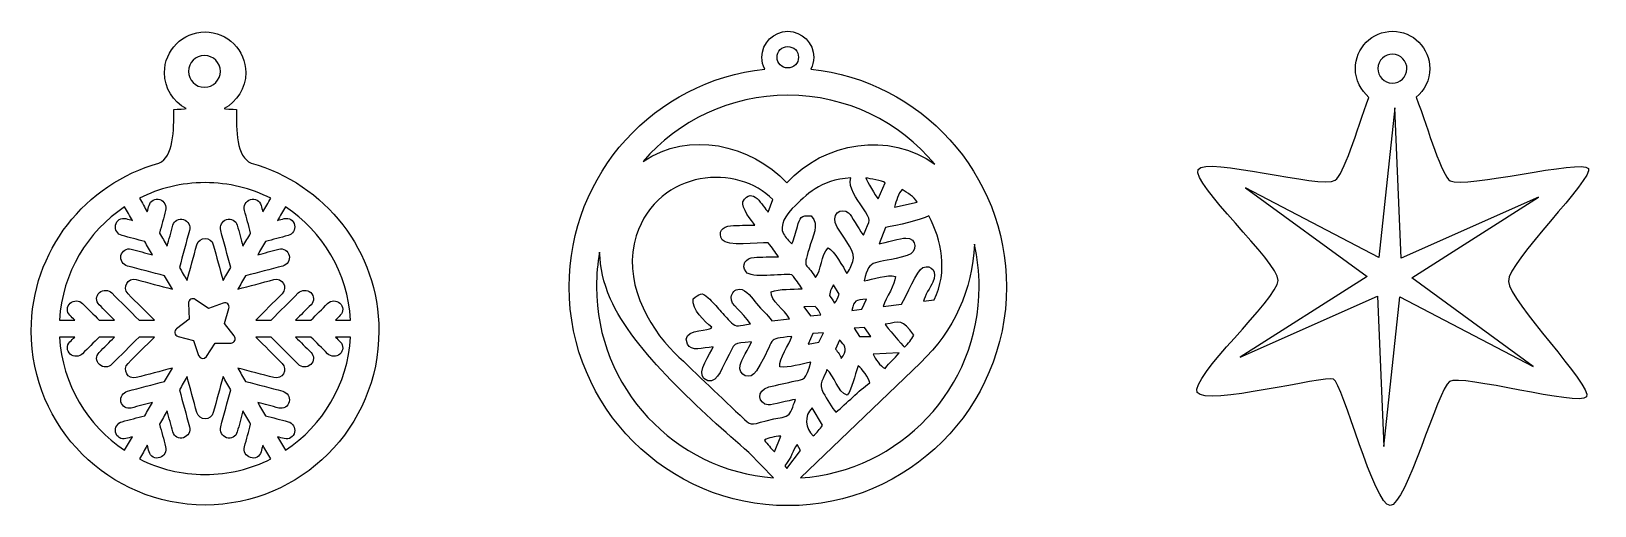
# Model space of a CAD drawing. Header units: centimetres. Extents: x 2 to 128, y -104 to 2.
# Drawn here: x 54.47 to 87.47, y -71.86 to -61.86 of the extents above; entities that cross this region are included whole.
import ezdxf

# ---------------------------------------------------------------- set-up
doc = ezdxf.new("R2010")
doc.units = ezdxf.units.CM
doc.header["$MEASUREMENT"] = 0
doc.layers.add('layer 1', color=7, linetype='Continuous')

msp = doc.modelspace()

# ---------------------------------------------------------------- linework, layer by layer
at = {"layer": 'layer 1', "color": 250}
for points, knots in [([(54.47033, -68.17299), (54.47033, -70.1992), (56.11251, -71.84172), (58.13835, -71.84172), (58.13835, -71.84172), (60.1643, -71.84172), (61.80663, -70.1992), (61.80663, -68.17299), (61.80663, -68.17299), (61.80665, -66.48471), (60.66606, -65.06384), (59.11414, -64.63633), (59.11414, -64.63633), (58.79699, -64.50556), (58.7988, -63.94116), (58.7988, -63.50301), (58.7988, -63.50301), (58.72625, -63.50301), (58.5409, -63.48344), (58.5409, -63.48344), (58.5409, -63.48344), (58.81207, -63.33949), (58.99699, -63.05436), (58.99699, -62.72596), (58.99699, -62.72596), (58.99699, -62.25243), (58.61342, -61.86855), (58.13958, -61.86855), (58.13958, -61.86855), (57.66609, -61.86855), (57.28224, -62.25243), (57.28224, -62.72596), (57.28224, -62.72596), (57.28224, -63.05436), (57.46723, -63.33949), (57.73852, -63.48344), (57.73852, -63.48344), (57.73852, -63.48344), (57.54475, -63.50301), (57.47811, -63.50301), (57.47811, -63.50301), (57.47811, -63.94116), (57.47939, -64.4994), (57.16272, -64.63633), (57.16272, -64.63633), (55.61078, -65.06387), (54.47033, -66.48473), (54.47033, -68.17299)], [0, 0, 0, 0, 0.07692308, 0.07692308, 0.07692308, 0.07692308, 0.15384615, 0.15384615, 0.15384615, 0.15384615, 0.23076923, 0.23076923, 0.23076923, 0.23076923, 0.30769231, 0.30769231, 0.30769231, 0.30769231, 0.38461538, 0.38461538, 0.38461538, 0.38461538, 0.46153846, 0.46153846, 0.46153846, 0.46153846, 0.53846154, 0.53846154, 0.53846154, 0.53846154, 0.61538462, 0.61538462, 0.61538462, 0.61538462, 0.69230769, 0.69230769, 0.69230769, 0.69230769, 0.76923077, 0.76923077, 0.76923077, 0.76923077, 0.84615385, 0.84615385, 0.84615385, 0.84615385, 1, 1, 1, 1]), ([(69.9505, -62.65109), (67.63062, -62.89433), (65.82235, -64.85594), (65.82235, -67.24024), (65.82235, -67.24024), (65.82235, -69.78897), (67.8885, -71.85513), (70.43725, -71.85513), (70.43725, -71.85513), (72.986, -71.85513), (75.05215, -69.78897), (75.05215, -67.24024), (75.05215, -67.24024), (75.05215, -64.85594), (73.24388, -62.89433), (70.924, -62.65109), (70.924, -62.65109), (70.96235, -62.57635), (70.98398, -62.49163), (70.98398, -62.40186), (70.98398, -62.40186), (70.98398, -62.09989), (70.73922, -61.85513), (70.43725, -61.85513), (70.43725, -61.85513), (70.13528, -61.85513), (69.89052, -62.09989), (69.89052, -62.40186), (69.89052, -62.40186), (69.89052, -62.49163), (69.91215, -62.57635), (69.9505, -62.65109)], [0, 0, 0, 0, 0.11111111, 0.11111111, 0.11111111, 0.11111111, 0.22222222, 0.22222222, 0.22222222, 0.22222222, 0.33333333, 0.33333333, 0.33333333, 0.33333333, 0.44444444, 0.44444444, 0.44444444, 0.44444444, 0.55555556, 0.55555556, 0.55555556, 0.55555556, 0.66666667, 0.66666667, 0.66666667, 0.66666667, 0.77777778, 0.77777778, 0.77777778, 0.77777778, 1, 1, 1, 1]), ([(83.14813, -71.85512), (83.47801, -71.85641), (84.16099, -69.39911), (84.40134, -69.23837), (84.40134, -69.23837), (84.64135, -69.07758), (87.15011, -69.77374), (87.29358, -69.5606), (87.29358, -69.5606), (87.43697, -69.34756), (85.65748, -67.54089), (85.64536, -67.12661), (85.64536, -67.12661), (85.63298, -66.71225), (87.4671, -64.94593), (87.33212, -64.7446), (87.33212, -64.7446), (87.19676, -64.54318), (84.72149, -65.18082), (84.41811, -65.005), (84.41811, -65.005), (84.23718, -64.9), (83.96564, -63.97578), (83.7017, -63.24479), (83.7017, -63.24479), (83.8753, -63.10076), (83.98587, -62.88343), (83.98587, -62.64026), (83.98587, -62.64026), (83.98587, -62.20665), (83.63434, -61.85513), (83.20074, -61.85513), (83.20074, -61.85513), (82.76712, -61.85513), (82.41561, -62.20665), (82.41561, -62.64026), (82.41561, -62.64026), (82.41561, -62.88482), (82.52744, -63.10327), (82.70274, -63.24726), (82.70274, -63.24726), (82.43848, -63.97213), (82.16746, -64.88473), (81.99058, -64.9954), (81.99058, -64.9954), (81.69188, -65.1817), (79.2609, -64.48608), (79.09779, -64.77034), (79.09779, -64.77034), (78.93483, -65.0543), (80.79257, -66.71886), (80.78552, -67.10737), (80.78552, -67.10737), (80.7781, -67.4955), (78.90553, -69.17104), (79.07924, -69.46971), (79.07924, -69.46971), (79.25274, -69.76819), (81.76689, -69.10476), (81.95448, -69.18981), (81.95448, -69.18981), (82.14157, -69.27459), (82.8179, -71.85379), (83.14813, -71.85512)], [0, 0, 0, 0, 0.05882353, 0.05882353, 0.05882353, 0.05882353, 0.11764706, 0.11764706, 0.11764706, 0.11764706, 0.17647059, 0.17647059, 0.17647059, 0.17647059, 0.23529412, 0.23529412, 0.23529412, 0.23529412, 0.29411765, 0.29411765, 0.29411765, 0.29411765, 0.35294118, 0.35294118, 0.35294118, 0.35294118, 0.41176471, 0.41176471, 0.41176471, 0.41176471, 0.47058824, 0.47058824, 0.47058824, 0.47058824, 0.52941176, 0.52941176, 0.52941176, 0.52941176, 0.58823529, 0.58823529, 0.58823529, 0.58823529, 0.64705882, 0.64705882, 0.64705882, 0.64705882, 0.70588235, 0.70588235, 0.70588235, 0.70588235, 0.76470588, 0.76470588, 0.76470588, 0.76470588, 0.82352941, 0.82352941, 0.82352941, 0.82352941, 0.88235294, 0.88235294, 0.88235294, 0.88235294, 1, 1, 1, 1]), ([(70.43725, -62.62827), (70.5623, -62.62827), (70.66366, -62.52691), (70.66366, -62.40186), (70.66366, -62.40186), (70.66366, -62.27681), (70.5623, -62.17545), (70.43725, -62.17545), (70.43725, -62.17545), (70.3122, -62.17545), (70.21084, -62.27681), (70.21084, -62.40186), (70.21084, -62.40186), (70.21084, -62.52691), (70.3122, -62.62827), (70.43725, -62.62827)], [0, 0, 0, 0, 0.2, 0.2, 0.2, 0.2, 0.4, 0.4, 0.4, 0.4, 0.6, 0.6, 0.6, 0.6, 1, 1, 1, 1]), ([(83.49584, -62.70884), (83.45924, -62.87353), (83.29604, -62.97735), (83.13136, -62.94074), (83.13136, -62.94074), (82.96667, -62.90412), (82.86282, -62.74092), (82.89946, -62.57622), (82.89946, -62.57622), (82.93607, -62.41155), (83.09927, -62.30771), (83.26395, -62.34434), (83.26395, -62.34434), (83.42864, -62.38095), (83.53246, -62.54416), (83.49584, -62.70884)], [0, 0, 0, 0, 0.2, 0.2, 0.2, 0.2, 0.4, 0.4, 0.4, 0.4, 0.6, 0.6, 0.6, 0.6, 1, 1, 1, 1]), ([(58.12593, -63.03529), (57.94088, -63.03529), (57.79101, -62.88527), (57.79101, -62.70034), (57.79101, -62.70034), (57.79101, -62.51532), (57.94088, -62.36531), (58.12593, -62.36531), (58.12593, -62.36531), (58.31097, -62.36531), (58.46089, -62.51532), (58.46089, -62.70034), (58.46089, -62.70034), (58.46089, -62.88527), (58.31097, -63.03529), (58.12593, -63.03529)], [0, 0, 0, 0, 0.2, 0.2, 0.2, 0.2, 0.4, 0.4, 0.4, 0.4, 0.6, 0.6, 0.6, 0.6, 1, 1, 1, 1]), ([(67.38373, -64.59783), (68.1241, -63.74295), (69.21755, -63.20219), (70.43725, -63.20219), (70.43725, -63.20219), (71.68344, -63.20219), (72.79768, -63.76682), (73.53835, -64.6541), (73.53835, -64.6541), (72.58108, -63.96072), (71.20215, -64.18613), (70.41905, -65.04892), (70.41905, -65.04892), (69.63853, -64.2318), (68.35435, -63.94722), (67.38373, -64.59783)], [0, 0, 0, 0, 0.2, 0.2, 0.2, 0.2, 0.4, 0.4, 0.4, 0.4, 0.6, 0.6, 0.6, 0.6, 1, 1, 1, 1]), ([(86.16833, -68.92206), (86.16833, -68.92206), (83.35596, -67.45338), (83.35596, -67.45338), (83.35596, -67.45338), (83.35596, -67.45338), (83.01909, -70.60829), (83.01909, -70.60829), (83.01909, -70.60829), (83.01909, -70.60829), (82.88458, -67.43773), (82.88458, -67.43773), (82.88458, -67.43773), (82.88458, -67.43773), (79.98402, -68.72408), (79.98402, -68.72408), (79.98402, -68.72408), (79.98402, -68.72408), (82.66231, -67.02237), (82.66231, -67.02237), (82.66231, -67.02237), (82.66231, -67.02237), (80.09837, -65.15347), (80.09837, -65.15347), (80.09837, -65.15347), (80.09837, -65.15347), (82.91139, -66.62235), (82.91139, -66.62235), (82.91139, -66.62235), (82.91139, -66.62235), (83.2476, -63.46718), (83.2476, -63.46718), (83.2476, -63.46718), (83.2476, -63.46718), (83.38198, -66.63715), (83.38198, -66.63715), (83.38198, -66.63715), (83.38198, -66.63715), (86.28252, -65.3516), (86.28252, -65.3516), (86.28252, -65.3516), (86.28252, -65.3516), (83.60425, -67.05292), (83.60425, -67.05292), (83.60425, -67.05292), (83.60425, -67.05292), (86.16833, -68.92206), (86.16833, -68.92206)], [0, 0, 0, 0, 0.07692308, 0.07692308, 0.07692308, 0.07692308, 0.15384615, 0.15384615, 0.15384615, 0.15384615, 0.23076923, 0.23076923, 0.23076923, 0.23076923, 0.30769231, 0.30769231, 0.30769231, 0.30769231, 0.38461538, 0.38461538, 0.38461538, 0.38461538, 0.46153846, 0.46153846, 0.46153846, 0.46153846, 0.53846154, 0.53846154, 0.53846154, 0.53846154, 0.61538462, 0.61538462, 0.61538462, 0.61538462, 0.69230769, 0.69230769, 0.69230769, 0.69230769, 0.76923077, 0.76923077, 0.76923077, 0.76923077, 0.84615385, 0.84615385, 0.84615385, 0.84615385, 1, 1, 1, 1]), ([(67.23773, -66.16584), (67.70966, -64.7257), (69.4047, -64.66239), (70.1181, -65.40129), (70.1181, -65.40129), (70.1181, -65.40129), (70.02283, -65.66957), (70.02283, -65.66957), (70.02283, -65.66957), (69.91212, -65.54828), (69.68438, -65.09905), (69.48874, -65.44978), (69.48874, -65.44978), (69.45105, -65.57194), (69.67248, -65.85198), (69.74252, -65.94162), (69.74252, -65.94162), (69.57945, -65.94707), (69.38759, -65.94167), (69.22876, -65.95625), (69.22876, -65.95625), (69.0656, -65.97123), (68.94824, -66.09074), (69.0533, -66.2504), (69.0533, -66.2504), (69.15517, -66.40523), (69.80007, -66.30155), (70.02283, -66.31766), (70.02283, -66.31766), (70.11342, -66.42725), (70.16263, -66.49015), (70.23787, -66.61201), (70.23787, -66.61201), (70.07869, -66.61369), (69.87789, -66.60952), (69.72462, -66.62184), (69.72462, -66.62184), (69.54625, -66.63619), (69.44629, -66.78013), (69.55507, -66.92659), (69.55507, -66.92659), (69.66739, -67.07787), (70.29846, -66.9541), (70.52472, -66.99073), (70.52472, -66.99073), (70.60362, -67.08785), (70.67761, -67.18701), (70.7366, -67.28113), (70.7366, -67.28113), (70.52812, -67.30492), (70.27316, -67.2714), (70.08366, -67.34984), (70.08366, -67.34984), (70.06749, -67.53641), (70.36864, -67.7192), (70.47309, -67.91623), (70.47309, -67.91623), (70.47309, -67.91623), (70.10079, -67.9583), (70.10079, -67.9583), (70.10079, -67.9583), (69.99953, -67.81325), (69.8954, -67.73302), (69.77603, -67.59386), (69.77603, -67.59386), (69.69267, -67.4967), (69.56887, -67.2888), (69.41685, -67.29374), (69.41685, -67.29374), (69.31929, -67.29689), (69.25253, -67.36647), (69.24207, -67.45665), (69.24207, -67.45665), (69.22093, -67.6389), (69.47484, -67.75243), (69.65172, -68.0218), (69.65172, -68.0218), (69.39985, -68.05637), (69.35341, -68.10328), (69.24815, -67.99973), (69.24815, -67.99973), (69.14908, -67.90228), (69.08578, -67.83282), (69.00306, -67.73551), (69.00306, -67.73551), (68.92952, -67.64899), (68.84171, -67.55742), (68.75797, -67.47314), (68.75797, -67.47314), (68.61921, -67.33347), (68.56314, -67.39705), (68.43782, -67.49293), (68.43782, -67.49293), (68.41777, -67.72657), (68.67494, -67.96661), (68.83648, -68.09342), (68.83648, -68.09342), (68.7969, -68.13064), (68.83756, -68.10387), (68.78092, -68.12911), (68.78092, -68.12911), (68.6903, -68.16949), (68.17606, -68.14088), (68.32069, -68.44902), (68.32069, -68.44902), (68.39759, -68.61289), (68.63341, -68.53375), (68.86336, -68.50547), (68.86336, -68.50547), (68.80102, -68.65663), (68.51378, -69.03952), (68.66558, -69.17326), (68.66558, -69.17326), (68.91183, -69.37573), (69.04052, -68.97038), (69.12759, -68.80219), (69.12759, -68.80219), (69.3425, -68.38704), (69.26362, -68.44182), (69.67227, -68.40085), (69.67227, -68.40085), (69.62128, -68.51681), (69.45014, -68.79767), (69.43011, -68.89611), (69.43011, -68.89611), (69.38753, -69.10541), (69.64226, -69.23324), (69.77864, -69.00991), (69.77864, -69.00991), (70.2317, -68.2679), (69.94121, -68.35366), (70.52521, -68.28917), (70.52521, -68.28917), (70.46188, -68.45672), (70.25093, -68.75955), (70.26678, -68.9289), (70.26678, -68.9289), (70.44814, -68.96299), (70.74068, -68.86137), (70.92514, -68.82712), (70.92514, -68.82712), (70.81833, -69.21883), (70.7724, -69.19023), (70.59791, -69.22621), (70.59791, -69.22621), (70.41198, -69.26458), (70.22292, -69.30859), (70.03757, -69.35383), (70.03757, -69.35383), (69.74969, -69.42411), (69.82165, -69.71728), (70.02196, -69.7314), (70.02196, -69.7314), (70.12433, -69.73862), (70.46308, -69.63441), (70.59631, -69.61495), (70.59631, -69.61495), (70.58706, -69.66137), (70.50118, -69.89405), (70.4666, -69.92963), (70.4666, -69.92963), (70.40481, -69.99321), (70.24316, -70.00527), (70.14116, -70.02856), (70.14116, -70.02856), (69.65844, -70.13882), (69.68464, -70.19043), (69.52633, -70.03766), (69.52633, -70.03766), (69.01377, -69.56142), (68.54574, -69.11959), (68.04683, -68.63166), (68.04683, -68.63166), (67.46996, -68.0675), (66.93962, -67.07556), (67.23773, -66.16584)], [0, 0, 0, 0, 0.02222222, 0.02222222, 0.02222222, 0.02222222, 0.04444444, 0.04444444, 0.04444444, 0.04444444, 0.06666667, 0.06666667, 0.06666667, 0.06666667, 0.08888889, 0.08888889, 0.08888889, 0.08888889, 0.11111111, 0.11111111, 0.11111111, 0.11111111, 0.13333333, 0.13333333, 0.13333333, 0.13333333, 0.15555556, 0.15555556, 0.15555556, 0.15555556, 0.17777778, 0.17777778, 0.17777778, 0.17777778, 0.2, 0.2, 0.2, 0.2, 0.22222222, 0.22222222, 0.22222222, 0.22222222, 0.24444444, 0.24444444, 0.24444444, 0.24444444, 0.26666667, 0.26666667, 0.26666667, 0.26666667, 0.28888889, 0.28888889, 0.28888889, 0.28888889, 0.31111111, 0.31111111, 0.31111111, 0.31111111, 0.33333333, 0.33333333, 0.33333333, 0.33333333, 0.35555556, 0.35555556, 0.35555556, 0.35555556, 0.37777778, 0.37777778, 0.37777778, 0.37777778, 0.4, 0.4, 0.4, 0.4, 0.42222222, 0.42222222, 0.42222222, 0.42222222, 0.44444444, 0.44444444, 0.44444444, 0.44444444, 0.46666667, 0.46666667, 0.46666667, 0.46666667, 0.48888889, 0.48888889, 0.48888889, 0.48888889, 0.51111111, 0.51111111, 0.51111111, 0.51111111, 0.53333333, 0.53333333, 0.53333333, 0.53333333, 0.55555556, 0.55555556, 0.55555556, 0.55555556, 0.57777778, 0.57777778, 0.57777778, 0.57777778, 0.6, 0.6, 0.6, 0.6, 0.62222222, 0.62222222, 0.62222222, 0.62222222, 0.64444444, 0.64444444, 0.64444444, 0.64444444, 0.66666667, 0.66666667, 0.66666667, 0.66666667, 0.68888889, 0.68888889, 0.68888889, 0.68888889, 0.71111111, 0.71111111, 0.71111111, 0.71111111, 0.73333333, 0.73333333, 0.73333333, 0.73333333, 0.75555556, 0.75555556, 0.75555556, 0.75555556, 0.77777778, 0.77777778, 0.77777778, 0.77777778, 0.8, 0.8, 0.8, 0.8, 0.82222222, 0.82222222, 0.82222222, 0.82222222, 0.84444444, 0.84444444, 0.84444444, 0.84444444, 0.86666667, 0.86666667, 0.86666667, 0.86666667, 0.88888889, 0.88888889, 0.88888889, 0.88888889, 0.91111111, 0.91111111, 0.91111111, 0.91111111, 0.93333333, 0.93333333, 0.93333333, 0.93333333, 0.95555556, 0.95555556, 0.95555556, 0.95555556, 1, 1, 1, 1]), ([(70.34712, -66.12391), (70.24692, -65.94434), (70.40933, -65.71423), (70.53215, -65.59255), (70.53215, -65.59255), (70.84121, -65.28632), (71.10166, -64.99881), (71.76499, -64.94211), (71.76499, -64.94211), (71.70105, -65.15074), (71.90328, -65.3921), (72.00647, -65.55411), (72.00647, -65.55411), (72.22452, -65.89647), (72.17225, -65.77538), (72.0372, -66.15466), (72.0372, -66.15466), (72.03243, -66.14961), (72.02619, -66.14266), (72.02324, -66.13919), (72.02324, -66.13919), (71.91262, -66.0088), (71.79394, -65.74567), (71.72128, -65.68371), (71.72128, -65.68371), (71.56591, -65.5512), (71.31446, -65.71645), (71.48115, -65.98312), (71.48115, -65.98312), (71.66272, -66.2736), (71.88211, -66.52813), (71.80838, -66.70783), (71.80838, -66.70783), (71.76955, -66.8025), (71.73682, -66.8989), (71.68149, -66.96128), (71.68149, -66.96128), (71.61599, -66.8343), (71.40656, -66.47183), (71.29076, -66.42191), (71.29076, -66.42191), (71.12559, -66.57359), (71.15584, -66.88834), (71.02242, -67.04458), (71.02242, -67.04458), (70.81904, -66.70033), (70.74836, -66.90021), (70.88483, -66.43788), (70.88483, -66.43788), (70.96376, -66.17049), (71.11475, -65.93675), (70.92831, -65.74723), (70.92831, -65.74723), (70.71085, -65.72423), (70.69175, -65.78596), (70.63818, -65.9736), (70.63818, -65.9736), (70.60614, -66.08579), (70.57128, -66.22902), (70.52472, -66.33756), (70.52472, -66.33756), (70.45951, -66.27585), (70.39013, -66.20102), (70.34712, -66.12391)], [0, 0, 0, 0, 0.05882353, 0.05882353, 0.05882353, 0.05882353, 0.11764706, 0.11764706, 0.11764706, 0.11764706, 0.17647059, 0.17647059, 0.17647059, 0.17647059, 0.23529412, 0.23529412, 0.23529412, 0.23529412, 0.29411765, 0.29411765, 0.29411765, 0.29411765, 0.35294118, 0.35294118, 0.35294118, 0.35294118, 0.41176471, 0.41176471, 0.41176471, 0.41176471, 0.47058824, 0.47058824, 0.47058824, 0.47058824, 0.52941176, 0.52941176, 0.52941176, 0.52941176, 0.58823529, 0.58823529, 0.58823529, 0.58823529, 0.64705882, 0.64705882, 0.64705882, 0.64705882, 0.70588235, 0.70588235, 0.70588235, 0.70588235, 0.76470588, 0.76470588, 0.76470588, 0.76470588, 0.82352941, 0.82352941, 0.82352941, 0.82352941, 0.88235294, 0.88235294, 0.88235294, 0.88235294, 1, 1, 1, 1]), ([(72.34471, -65.38607), (72.29088, -65.32363), (72.10415, -65.01906), (72.08171, -64.94424), (72.08171, -64.94424), (72.1735, -64.96529), (72.42619, -65.00838), (72.49242, -65.04636), (72.49242, -65.04636), (72.49242, -65.04636), (72.34471, -65.38607), (72.34471, -65.38607)], [0, 0, 0, 0, 0.25, 0.25, 0.25, 0.25, 0.5, 0.5, 0.5, 0.5, 1, 1, 1, 1]), ([(58.51782, -67.11153), (58.4493, -66.85927), (58.38072, -66.60704), (58.31218, -66.35479), (58.31218, -66.35479), (58.26426, -66.17839), (58.01269, -66.17839), (57.9648, -66.35479), (57.9648, -66.35479), (57.89621, -66.60704), (57.82765, -66.85927), (57.75911, -67.11153), (57.75911, -67.11153), (57.70515, -67.01855), (57.65116, -66.92558), (57.59717, -66.83259), (57.59717, -66.83259), (57.66787, -66.57253), (57.73856, -66.31251), (57.80921, -66.05243), (57.80921, -66.05243), (57.8353, -65.95643), (57.7798, -65.85483), (57.68489, -65.8239), (57.68489, -65.8239), (57.5876, -65.79219), (57.48565, -65.84653), (57.45887, -65.94498), (57.45887, -65.94498), (57.41884, -66.09239), (57.37876, -66.23977), (57.33871, -66.38725), (57.33871, -66.38725), (57.28472, -66.29421), (57.23074, -66.20126), (57.17675, -66.10829), (57.17675, -66.10829), (57.21995, -65.94951), (57.26306, -65.79074), (57.3062, -65.63196), (57.3062, -65.63196), (57.33231, -65.53593), (57.27681, -65.43436), (57.18189, -65.4034), (57.18189, -65.4034), (57.08458, -65.37167), (56.98265, -65.42601), (56.9559, -65.52446), (56.9559, -65.52446), (56.94336, -65.5706), (56.9308, -65.61675), (56.91826, -65.66289), (56.91826, -65.66289), (56.86359, -65.56875), (56.80882, -65.4668), (56.75121, -65.37537), (56.75121, -65.37537), (57.16808, -65.16445), (57.63936, -65.04548), (58.13849, -65.04548), (58.13849, -65.04548), (58.63759, -65.04548), (59.10892, -65.1644), (59.52572, -65.37537), (59.52572, -65.37537), (59.46863, -65.4695), (59.41407, -65.5675), (59.35869, -65.66289), (59.35869, -65.66289), (59.34618, -65.61675), (59.33359, -65.5706), (59.32106, -65.52446), (59.32106, -65.52446), (59.29432, -65.42601), (59.19239, -65.37172), (59.09508, -65.4034), (59.09508, -65.4034), (59.00014, -65.43433), (58.94459, -65.53591), (58.97073, -65.63196), (58.97073, -65.63196), (59.01387, -65.79074), (59.05705, -65.94951), (59.10018, -66.10829), (59.10018, -66.10829), (59.04622, -66.20126), (58.99225, -66.29421), (58.93829, -66.38725), (58.93829, -66.38725), (58.89821, -66.23977), (58.85811, -66.09239), (58.81806, -65.94498), (58.81806, -65.94498), (58.79131, -65.84653), (58.68938, -65.79219), (58.59211, -65.8239), (58.59211, -65.8239), (58.49715, -65.85483), (58.44165, -65.95643), (58.46774, -66.05243), (58.46774, -66.05243), (58.53839, -66.31251), (58.60908, -66.57253), (58.67978, -66.83259), (58.67978, -66.83259), (58.62577, -66.92558), (58.5718, -67.01855), (58.51782, -67.11153)], [0, 0, 0, 0, 0.03571429, 0.03571429, 0.03571429, 0.03571429, 0.07142857, 0.07142857, 0.07142857, 0.07142857, 0.10714286, 0.10714286, 0.10714286, 0.10714286, 0.14285714, 0.14285714, 0.14285714, 0.14285714, 0.17857143, 0.17857143, 0.17857143, 0.17857143, 0.21428571, 0.21428571, 0.21428571, 0.21428571, 0.25, 0.25, 0.25, 0.25, 0.28571429, 0.28571429, 0.28571429, 0.28571429, 0.32142857, 0.32142857, 0.32142857, 0.32142857, 0.35714286, 0.35714286, 0.35714286, 0.35714286, 0.39285714, 0.39285714, 0.39285714, 0.39285714, 0.42857143, 0.42857143, 0.42857143, 0.42857143, 0.46428571, 0.46428571, 0.46428571, 0.46428571, 0.5, 0.5, 0.5, 0.5, 0.53571429, 0.53571429, 0.53571429, 0.53571429, 0.57142857, 0.57142857, 0.57142857, 0.57142857, 0.60714286, 0.60714286, 0.60714286, 0.60714286, 0.64285714, 0.64285714, 0.64285714, 0.64285714, 0.67857143, 0.67857143, 0.67857143, 0.67857143, 0.71428571, 0.71428571, 0.71428571, 0.71428571, 0.75, 0.75, 0.75, 0.75, 0.78571429, 0.78571429, 0.78571429, 0.78571429, 0.82142857, 0.82142857, 0.82142857, 0.82142857, 0.85714286, 0.85714286, 0.85714286, 0.85714286, 0.89285714, 0.89285714, 0.89285714, 0.89285714, 0.92857143, 0.92857143, 0.92857143, 0.92857143, 1, 1, 1, 1]), ([(72.68626, -65.55928), (72.72707, -65.43121), (72.77033, -65.26788), (72.84922, -65.1887), (72.84922, -65.1887), (72.96381, -65.26665), (73.10244, -65.33896), (73.16853, -65.45413), (73.16853, -65.45413), (73.16853, -65.45413), (72.68626, -65.55928), (72.68626, -65.55928)], [0, 0, 0, 0, 0.25, 0.25, 0.25, 0.25, 0.5, 0.5, 0.5, 0.5, 1, 1, 1, 1]), ([(57.44749, -67.2905), (57.19355, -67.22343), (56.93964, -67.15636), (56.68573, -67.0893), (56.68573, -67.0893), (56.50822, -67.04242), (56.38242, -67.25908), (56.51206, -67.38855), (56.51206, -67.38855), (56.69739, -67.57373), (56.88276, -67.75889), (57.06809, -67.94413), (57.06809, -67.94413), (56.96014, -67.94413), (56.85221, -67.94413), (56.74426, -67.94413), (56.74426, -67.94413), (56.5532, -67.75318), (56.36211, -67.56231), (56.17103, -67.37139), (56.17103, -67.37139), (56.1005, -67.30091), (55.9843, -67.29794), (55.90991, -67.36423), (55.90991, -67.36423), (55.83362, -67.43218), (55.82992, -67.54716), (55.90228, -67.61945), (55.90228, -67.61945), (56.01061, -67.72768), (56.11894, -67.83587), (56.22722, -67.94413), (56.22722, -67.94413), (56.11929, -67.94413), (56.01137, -67.94413), (55.90342, -67.94413), (55.90342, -67.94413), (55.78674, -67.82755), (55.6701, -67.711), (55.55343, -67.59442), (55.55343, -67.59442), (55.48285, -67.52392), (55.36668, -67.52095), (55.29228, -67.58726), (55.29228, -67.58726), (55.21602, -67.65523), (55.21235, -67.7702), (55.28468, -67.8425), (55.28468, -67.8425), (55.31857, -67.87632), (55.35248, -67.91021), (55.38639, -67.94413), (55.38639, -67.94413), (55.38639, -67.94413), (55.06686, -67.94413), (55.06686, -67.94413), (55.06686, -67.94413), (55.12388, -66.94648), (55.65611, -66.07618), (56.4408, -65.55605), (56.4408, -65.55605), (56.49445, -65.65173), (56.55147, -65.7469), (56.60662, -65.84186), (56.60662, -65.84186), (56.56017, -65.82959), (56.51372, -65.81734), (56.46727, -65.80506), (56.46727, -65.80506), (56.36818, -65.77887), (56.26992, -65.83952), (56.24888, -65.9392), (56.24888, -65.9392), (56.22833, -66.03646), (56.289, -66.13507), (56.3857, -66.16062), (56.3857, -66.16062), (56.54548, -66.20283), (56.70533, -66.24503), (56.86511, -66.28724), (56.86511, -66.28724), (56.91909, -66.38024), (56.97308, -66.47321), (57.02707, -66.56623), (57.02707, -66.56623), (56.87866, -66.52698), (56.73026, -66.48781), (56.5819, -66.44861), (56.5819, -66.44861), (56.48281, -66.42245), (56.38453, -66.48307), (56.36349, -66.58275), (56.36349, -66.58275), (56.34294, -66.67996), (56.40364, -66.7786), (56.5003, -66.80415), (56.5003, -66.80415), (56.76206, -66.87328), (57.0238, -66.94243), (57.28558, -67.01159), (57.28558, -67.01159), (57.33952, -67.10453), (57.3935, -67.19755), (57.44749, -67.2905)], [0, 0, 0, 0, 0.03703704, 0.03703704, 0.03703704, 0.03703704, 0.07407407, 0.07407407, 0.07407407, 0.07407407, 0.11111111, 0.11111111, 0.11111111, 0.11111111, 0.14814815, 0.14814815, 0.14814815, 0.14814815, 0.18518519, 0.18518519, 0.18518519, 0.18518519, 0.22222222, 0.22222222, 0.22222222, 0.22222222, 0.25925926, 0.25925926, 0.25925926, 0.25925926, 0.2962963, 0.2962963, 0.2962963, 0.2962963, 0.33333333, 0.33333333, 0.33333333, 0.33333333, 0.37037037, 0.37037037, 0.37037037, 0.37037037, 0.40740741, 0.40740741, 0.40740741, 0.40740741, 0.44444444, 0.44444444, 0.44444444, 0.44444444, 0.48148148, 0.48148148, 0.48148148, 0.48148148, 0.51851852, 0.51851852, 0.51851852, 0.51851852, 0.55555556, 0.55555556, 0.55555556, 0.55555556, 0.59259259, 0.59259259, 0.59259259, 0.59259259, 0.62962963, 0.62962963, 0.62962963, 0.62962963, 0.66666667, 0.66666667, 0.66666667, 0.66666667, 0.7037037, 0.7037037, 0.7037037, 0.7037037, 0.74074074, 0.74074074, 0.74074074, 0.74074074, 0.77777778, 0.77777778, 0.77777778, 0.77777778, 0.81481481, 0.81481481, 0.81481481, 0.81481481, 0.85185185, 0.85185185, 0.85185185, 0.85185185, 0.88888889, 0.88888889, 0.88888889, 0.88888889, 0.92592593, 0.92592593, 0.92592593, 0.92592593, 1, 1, 1, 1]), ([(59.59123, -67.0893), (59.33731, -67.15636), (59.0834, -67.22343), (58.82949, -67.2905), (58.82949, -67.2905), (58.88345, -67.19755), (58.93741, -67.10453), (58.99138, -67.01159), (58.99138, -67.01159), (59.25316, -66.94243), (59.51491, -66.87328), (59.77663, -66.80415), (59.77663, -66.80415), (59.87332, -66.7786), (59.93399, -66.67999), (59.91349, -66.58275), (59.91349, -66.58275), (59.89242, -66.48307), (59.79419, -66.42245), (59.69508, -66.44861), (59.69508, -66.44861), (59.54667, -66.48781), (59.39831, -66.52698), (59.24991, -66.56623), (59.24991, -66.56623), (59.3039, -66.47321), (59.35788, -66.38024), (59.41185, -66.28724), (59.41185, -66.28724), (59.57165, -66.24503), (59.73145, -66.20283), (59.89126, -66.16062), (59.89126, -66.16062), (59.98793, -66.13509), (60.04862, -66.03648), (60.02807, -65.9392), (60.02807, -65.9392), (60.00708, -65.83954), (59.9088, -65.77887), (59.80969, -65.80506), (59.80969, -65.80506), (59.76323, -65.81734), (59.71678, -65.82959), (59.67036, -65.84186), (59.67036, -65.84186), (59.7256, -65.74666), (59.78158, -65.65163), (59.83618, -65.55608), (59.83618, -65.55608), (60.62079, -66.07623), (61.1531, -66.94646), (61.2101, -67.94413), (61.2101, -67.94413), (61.2101, -67.94413), (60.89056, -67.94413), (60.89056, -67.94413), (60.89056, -67.94413), (60.92447, -67.91021), (60.95839, -67.87632), (60.99228, -67.8425), (60.99228, -67.8425), (61.06461, -67.7702), (61.06098, -67.65526), (60.98469, -67.58726), (60.98469, -67.58726), (60.91032, -67.52095), (60.79408, -67.52389), (60.72355, -67.59442), (60.72355, -67.59442), (60.60688, -67.711), (60.49016, -67.82755), (60.37354, -67.94413), (60.37354, -67.94413), (60.26559, -67.94413), (60.15766, -67.94413), (60.04971, -67.94413), (60.04971, -67.94413), (60.15804, -67.83587), (60.26635, -67.72768), (60.37465, -67.61945), (60.37465, -67.61945), (60.44703, -67.54716), (60.44333, -67.43222), (60.36711, -67.36425), (60.36711, -67.36425), (60.29268, -67.29794), (60.17645, -67.30088), (60.1059, -67.37139), (60.1059, -67.37139), (59.91484, -67.56231), (59.72375, -67.75318), (59.53269, -67.94413), (59.53269, -67.94413), (59.42476, -67.94413), (59.31679, -67.94413), (59.20886, -67.94413), (59.20886, -67.94413), (59.39421, -67.75889), (59.57959, -67.57373), (59.76492, -67.38855), (59.76492, -67.38855), (59.89448, -67.25908), (59.76876, -67.04242), (59.59123, -67.0893)], [0, 0, 0, 0, 0.03703704, 0.03703704, 0.03703704, 0.03703704, 0.07407407, 0.07407407, 0.07407407, 0.07407407, 0.11111111, 0.11111111, 0.11111111, 0.11111111, 0.14814815, 0.14814815, 0.14814815, 0.14814815, 0.18518519, 0.18518519, 0.18518519, 0.18518519, 0.22222222, 0.22222222, 0.22222222, 0.22222222, 0.25925926, 0.25925926, 0.25925926, 0.25925926, 0.2962963, 0.2962963, 0.2962963, 0.2962963, 0.33333333, 0.33333333, 0.33333333, 0.33333333, 0.37037037, 0.37037037, 0.37037037, 0.37037037, 0.40740741, 0.40740741, 0.40740741, 0.40740741, 0.44444444, 0.44444444, 0.44444444, 0.44444444, 0.48148148, 0.48148148, 0.48148148, 0.48148148, 0.51851852, 0.51851852, 0.51851852, 0.51851852, 0.55555556, 0.55555556, 0.55555556, 0.55555556, 0.59259259, 0.59259259, 0.59259259, 0.59259259, 0.62962963, 0.62962963, 0.62962963, 0.62962963, 0.66666667, 0.66666667, 0.66666667, 0.66666667, 0.7037037, 0.7037037, 0.7037037, 0.7037037, 0.74074074, 0.74074074, 0.74074074, 0.74074074, 0.77777778, 0.77777778, 0.77777778, 0.77777778, 0.81481481, 0.81481481, 0.81481481, 0.81481481, 0.85185185, 0.85185185, 0.85185185, 0.85185185, 0.88888889, 0.88888889, 0.88888889, 0.88888889, 0.92592593, 0.92592593, 0.92592593, 0.92592593, 1, 1, 1, 1]), ([(72.36337, -66.33278), (72.36337, -66.33278), (72.49777, -65.98923), (72.49777, -65.98923), (72.49777, -65.98923), (72.73916, -65.95508), (73.23975, -65.83273), (73.41332, -65.7481), (73.41332, -65.7481), (73.6816, -66.25103), (73.82212, -66.91478), (73.52498, -67.51609), (73.52498, -67.51609), (73.52498, -67.51609), (73.30327, -67.54502), (73.30327, -67.54502), (73.30327, -67.54502), (73.31941, -67.43889), (73.44881, -67.24973), (73.5006, -67.14128), (73.5006, -67.14128), (73.59701, -66.93945), (73.47977, -66.75875), (73.28658, -66.83736), (73.28658, -66.83736), (73.17293, -66.8836), (72.92963, -67.44032), (72.83969, -67.60635), (72.83969, -67.60635), (72.83969, -67.60635), (72.45097, -67.65484), (72.45097, -67.65484), (72.45097, -67.65484), (72.51021, -67.4722), (72.7079, -67.18917), (72.70753, -67.02758), (72.70753, -67.02758), (72.54595, -66.96922), (72.23018, -67.08545), (72.04989, -67.11411), (72.04989, -67.11411), (72.16508, -66.6034), (72.25835, -66.79033), (72.95448, -66.58454), (72.95448, -66.58454), (73.19274, -66.5141), (73.16331, -66.2141), (72.9308, -66.2131), (72.9308, -66.2131), (72.81914, -66.21262), (72.49429, -66.31003), (72.36337, -66.33278)], [0, 0, 0, 0, 0.07142857, 0.07142857, 0.07142857, 0.07142857, 0.14285714, 0.14285714, 0.14285714, 0.14285714, 0.21428571, 0.21428571, 0.21428571, 0.21428571, 0.28571429, 0.28571429, 0.28571429, 0.28571429, 0.35714286, 0.35714286, 0.35714286, 0.35714286, 0.42857143, 0.42857143, 0.42857143, 0.42857143, 0.5, 0.5, 0.5, 0.5, 0.57142857, 0.57142857, 0.57142857, 0.57142857, 0.64285714, 0.64285714, 0.64285714, 0.64285714, 0.71428571, 0.71428571, 0.71428571, 0.71428571, 0.78571429, 0.78571429, 0.78571429, 0.78571429, 0.85714286, 0.85714286, 0.85714286, 0.85714286, 1, 1, 1, 1]), ([(66.4649, -66.51181), (66.48255, -66.84514), (66.53666, -67.13185), (66.69582, -67.50076), (66.69582, -67.50076), (67.1532, -68.56101), (68.66595, -69.91921), (69.61203, -70.73479), (69.61203, -70.73479), (69.61203, -70.73479), (70.13687, -71.26715), (70.13687, -71.26715), (70.13687, -71.26715), (68.04701, -71.11346), (66.39922, -69.36933), (66.39922, -67.24024), (66.39922, -67.24024), (66.39922, -66.99151), (66.42186, -66.74809), (66.4649, -66.51181)], [0, 0, 0, 0, 0.16666667, 0.16666667, 0.16666667, 0.16666667, 0.33333333, 0.33333333, 0.33333333, 0.33333333, 0.5, 0.5, 0.5, 0.5, 0.66666667, 0.66666667, 0.66666667, 0.66666667, 1, 1, 1, 1]), ([(70.7055, -71.26918), (70.7055, -71.26918), (73.23465, -68.84385), (73.23465, -68.84385), (73.23465, -68.84385), (73.95208, -68.15866), (74.32536, -67.31472), (74.37542, -66.34452), (74.37542, -66.34452), (74.44067, -66.63264), (74.47528, -66.93238), (74.47528, -67.24024), (74.47528, -67.24024), (74.47528, -69.38023), (72.81054, -71.13107), (70.7055, -71.26918)], [0, 0, 0, 0, 0.2, 0.2, 0.2, 0.2, 0.4, 0.4, 0.4, 0.4, 0.6, 0.6, 0.6, 0.6, 1, 1, 1, 1]), ([(71.41947, -67.58592), (71.38341, -67.50835), (71.36138, -67.49653), (71.31431, -67.42225), (71.31431, -67.42225), (71.32425, -67.37575), (71.33397, -67.33163), (71.34901, -67.29066), (71.34901, -67.29066), (71.34901, -67.29066), (71.40135, -67.20141), (71.40135, -67.20141), (71.40135, -67.20141), (71.40135, -67.20141), (71.51758, -67.39524), (71.51758, -67.39524), (71.51758, -67.39524), (71.48671, -67.4876), (71.48129, -67.51998), (71.41947, -67.58592)], [0, 0, 0, 0, 0.16666667, 0.16666667, 0.16666667, 0.16666667, 0.33333333, 0.33333333, 0.33333333, 0.33333333, 0.5, 0.5, 0.5, 0.5, 0.66666667, 0.66666667, 0.66666667, 0.66666667, 1, 1, 1, 1]), ([(58.68592, -68.42662), (58.68592, -68.42662), (58.35081, -68.43302), (58.35081, -68.43302), (58.35081, -68.43302), (58.35081, -68.43302), (58.16716, -68.71125), (58.16716, -68.71125), (58.16716, -68.71125), (58.12503, -68.77478), (58.02551, -68.7617), (58.00264, -68.69063), (58.00264, -68.69063), (58.00264, -68.69063), (57.89209, -68.37536), (57.89209, -68.37536), (57.89209, -68.37536), (57.89209, -68.37536), (57.5689, -68.28632), (57.5689, -68.28632), (57.5689, -68.28632), (57.49539, -68.2662), (57.47619, -68.17022), (57.53733, -68.12422), (57.53733, -68.12422), (57.53733, -68.12422), (57.80371, -67.92318), (57.80371, -67.92318), (57.80371, -67.92318), (57.80371, -67.92318), (57.78793, -67.58975), (57.78793, -67.58975), (57.78793, -67.58975), (57.78395, -67.51365), (57.87002, -67.46699), (57.93287, -67.51017), (57.93287, -67.51017), (57.93287, -67.51017), (58.20812, -67.7013), (58.20812, -67.7013), (58.20812, -67.7013), (58.20812, -67.7013), (58.52159, -67.58425), (58.52159, -67.58425), (58.52159, -67.58425), (58.59264, -67.55757), (58.66482, -67.62426), (58.64271, -67.69716), (58.64271, -67.69716), (58.64271, -67.69716), (58.5464, -68.01641), (58.5464, -68.01641), (58.5464, -68.01641), (58.5464, -68.01641), (58.75585, -68.27736), (58.75585, -68.27736), (58.75585, -68.27736), (58.80396, -68.33557), (58.76232, -68.42527), (58.68592, -68.42662)], [0, 0, 0, 0, 0.0625, 0.0625, 0.0625, 0.0625, 0.125, 0.125, 0.125, 0.125, 0.1875, 0.1875, 0.1875, 0.1875, 0.25, 0.25, 0.25, 0.25, 0.3125, 0.3125, 0.3125, 0.3125, 0.375, 0.375, 0.375, 0.375, 0.4375, 0.4375, 0.4375, 0.4375, 0.5, 0.5, 0.5, 0.5, 0.5625, 0.5625, 0.5625, 0.5625, 0.625, 0.625, 0.625, 0.625, 0.6875, 0.6875, 0.6875, 0.6875, 0.75, 0.75, 0.75, 0.75, 0.8125, 0.8125, 0.8125, 0.8125, 0.875, 0.875, 0.875, 0.875, 1, 1, 1, 1]), ([(71.7902, -67.74331), (71.84153, -67.51027), (71.86288, -67.5255), (72.09766, -67.50129), (72.09766, -67.50129), (72.09766, -67.50129), (71.99805, -67.71357), (71.99805, -67.71357), (71.99805, -67.71357), (71.99805, -67.71357), (71.7902, -67.74331), (71.7902, -67.74331)], [0, 0, 0, 0, 0.25, 0.25, 0.25, 0.25, 0.5, 0.5, 0.5, 0.5, 1, 1, 1, 1]), ([(70.91631, -67.85346), (70.91631, -67.85346), (70.77317, -67.66293), (70.77317, -67.66293), (70.77317, -67.66293), (70.77317, -67.66293), (71.01393, -67.65381), (71.01393, -67.65381), (71.01393, -67.65381), (71.06928, -67.71165), (71.09955, -67.75681), (71.13198, -67.83019), (71.13198, -67.83019), (71.13198, -67.83019), (70.91631, -67.85346), (70.91631, -67.85346)], [0, 0, 0, 0, 0.2, 0.2, 0.2, 0.2, 0.4, 0.4, 0.4, 0.4, 0.6, 0.6, 0.6, 0.6, 1, 1, 1, 1]), ([(72.90207, -68.51504), (72.8563, -68.48277), (72.50789, -68.06752), (72.49489, -68.03206), (72.49489, -68.03206), (72.80229, -67.97988), (72.85353, -67.91306), (73.09581, -68.25988), (73.09581, -68.25988), (73.05231, -68.35152), (72.97237, -68.4416), (72.90207, -68.51504)], [0, 0, 0, 0, 0.25, 0.25, 0.25, 0.25, 0.5, 0.5, 0.5, 0.5, 1, 1, 1, 1]), ([(57.02707, -69.67995), (56.97308, -69.77295), (56.91909, -69.86594), (56.86511, -69.95889), (56.86511, -69.95889), (56.70533, -70.0011), (56.54548, -70.04335), (56.3857, -70.08556), (56.3857, -70.08556), (56.28903, -70.11109), (56.22833, -70.20972), (56.24886, -70.30696), (56.24886, -70.30696), (56.26988, -70.40659), (56.36816, -70.46726), (56.46727, -70.44107), (56.46727, -70.44107), (56.51372, -70.42885), (56.56017, -70.41655), (56.60662, -70.40427), (56.60662, -70.40427), (56.55164, -70.49895), (56.49507, -70.59372), (56.44139, -70.68904), (56.44139, -70.68904), (55.65683, -70.1692), (55.1244, -69.29934), (55.06695, -68.30201), (55.06695, -68.30201), (55.06695, -68.30201), (55.38639, -68.30201), (55.38639, -68.30201), (55.38639, -68.30201), (55.35248, -68.33592), (55.31857, -68.36979), (55.28468, -68.4037), (55.28468, -68.4037), (55.21235, -68.47596), (55.21602, -68.5909), (55.29226, -68.65887), (55.29226, -68.65887), (55.36668, -68.7252), (55.48285, -68.72227), (55.55343, -68.65171), (55.55343, -68.65171), (55.6701, -68.53518), (55.78674, -68.41861), (55.90342, -68.30201), (55.90342, -68.30201), (56.01137, -68.30201), (56.11929, -68.30201), (56.22722, -68.30201), (56.22722, -68.30201), (56.11894, -68.41029), (56.01061, -68.5185), (55.90228, -68.62673), (55.90228, -68.62673), (55.82992, -68.69899), (55.83362, -68.81396), (55.90984, -68.8819), (55.90984, -68.8819), (55.98428, -68.94824), (56.10048, -68.94525), (56.17103, -68.87475), (56.17103, -68.87475), (56.36211, -68.68385), (56.5532, -68.49293), (56.74426, -68.30201), (56.74426, -68.30201), (56.85221, -68.30201), (56.96014, -68.30201), (57.06809, -68.30201), (57.06809, -68.30201), (56.88276, -68.48724), (56.69739, -68.67243), (56.51206, -68.85761), (56.51206, -68.85761), (56.38242, -68.98708), (56.50822, -69.20376), (56.68573, -69.15686), (56.68573, -69.15686), (56.93964, -69.08979), (57.19355, -69.02272), (57.44749, -68.95563), (57.44749, -68.95563), (57.3935, -69.04863), (57.33952, -69.1416), (57.28558, -69.23462), (57.28558, -69.23462), (57.0238, -69.30373), (56.76206, -69.37288), (56.5003, -69.44199), (56.5003, -69.44199), (56.40364, -69.46754), (56.34299, -69.56617), (56.36347, -69.66341), (56.36347, -69.66341), (56.38449, -69.76306), (56.48281, -69.82373), (56.5819, -69.79755), (56.5819, -69.79755), (56.73026, -69.75832), (56.87866, -69.71915), (57.02707, -69.67995)], [0, 0, 0, 0, 0.03703704, 0.03703704, 0.03703704, 0.03703704, 0.07407407, 0.07407407, 0.07407407, 0.07407407, 0.11111111, 0.11111111, 0.11111111, 0.11111111, 0.14814815, 0.14814815, 0.14814815, 0.14814815, 0.18518519, 0.18518519, 0.18518519, 0.18518519, 0.22222222, 0.22222222, 0.22222222, 0.22222222, 0.25925926, 0.25925926, 0.25925926, 0.25925926, 0.2962963, 0.2962963, 0.2962963, 0.2962963, 0.33333333, 0.33333333, 0.33333333, 0.33333333, 0.37037037, 0.37037037, 0.37037037, 0.37037037, 0.40740741, 0.40740741, 0.40740741, 0.40740741, 0.44444444, 0.44444444, 0.44444444, 0.44444444, 0.48148148, 0.48148148, 0.48148148, 0.48148148, 0.51851852, 0.51851852, 0.51851852, 0.51851852, 0.55555556, 0.55555556, 0.55555556, 0.55555556, 0.59259259, 0.59259259, 0.59259259, 0.59259259, 0.62962963, 0.62962963, 0.62962963, 0.62962963, 0.66666667, 0.66666667, 0.66666667, 0.66666667, 0.7037037, 0.7037037, 0.7037037, 0.7037037, 0.74074074, 0.74074074, 0.74074074, 0.74074074, 0.77777778, 0.77777778, 0.77777778, 0.77777778, 0.81481481, 0.81481481, 0.81481481, 0.81481481, 0.85185185, 0.85185185, 0.85185185, 0.85185185, 0.88888889, 0.88888889, 0.88888889, 0.88888889, 0.92592593, 0.92592593, 0.92592593, 0.92592593, 1, 1, 1, 1]), ([(58.99138, -69.23462), (58.93741, -69.1416), (58.88345, -69.04863), (58.82949, -68.95563), (58.82949, -68.95563), (59.0834, -69.02272), (59.33731, -69.08979), (59.59123, -69.15686), (59.59123, -69.15686), (59.76876, -69.20376), (59.89448, -68.98708), (59.76492, -68.85761), (59.76492, -68.85761), (59.57959, -68.67243), (59.39421, -68.48724), (59.20886, -68.30201), (59.20886, -68.30201), (59.31679, -68.30201), (59.42476, -68.30201), (59.53269, -68.30201), (59.53269, -68.30201), (59.72375, -68.49293), (59.91484, -68.68385), (60.1059, -68.87475), (60.1059, -68.87475), (60.17645, -68.94523), (60.29268, -68.94824), (60.36707, -68.8819), (60.36707, -68.8819), (60.44331, -68.81396), (60.44703, -68.69902), (60.37465, -68.62673), (60.37465, -68.62673), (60.26635, -68.5185), (60.15804, -68.41029), (60.04971, -68.30201), (60.04971, -68.30201), (60.15766, -68.30201), (60.26559, -68.30201), (60.37354, -68.30201), (60.37354, -68.30201), (60.49016, -68.41861), (60.60688, -68.53518), (60.72355, -68.65171), (60.72355, -68.65171), (60.79408, -68.72222), (60.9103, -68.7252), (60.98467, -68.65889), (60.98467, -68.65889), (61.06093, -68.59092), (61.06461, -68.47596), (60.99228, -68.4037), (60.99228, -68.4037), (60.95839, -68.36979), (60.92447, -68.33592), (60.89056, -68.30201), (60.89056, -68.30201), (60.89056, -68.30201), (61.21, -68.30201), (61.21, -68.30201), (61.21, -68.30201), (61.15255, -69.29932), (60.62022, -70.16922), (59.83556, -70.68904), (59.83556, -70.68904), (59.78189, -70.59372), (59.72532, -70.49897), (59.67036, -70.40427), (59.67036, -70.40427), (59.71678, -70.41655), (59.76323, -70.42885), (59.80969, -70.44107), (59.80969, -70.44107), (59.90877, -70.46726), (60.00708, -70.40664), (60.02807, -70.30696), (60.02807, -70.30696), (60.04862, -70.20972), (59.98795, -70.11109), (59.89126, -70.08556), (59.89126, -70.08556), (59.73145, -70.04335), (59.57165, -70.0011), (59.41185, -69.95889), (59.41185, -69.95889), (59.35788, -69.86594), (59.3039, -69.77295), (59.24991, -69.67995), (59.24991, -69.67995), (59.39831, -69.71915), (59.54667, -69.75832), (59.69508, -69.79755), (59.69508, -69.79755), (59.79416, -69.82373), (59.89242, -69.76309), (59.91346, -69.66346), (59.91346, -69.66346), (59.93401, -69.56617), (59.87332, -69.46754), (59.77663, -69.44199), (59.77663, -69.44199), (59.51491, -69.37288), (59.25316, -69.30373), (58.99138, -69.23462)], [0, 0, 0, 0, 0.03703704, 0.03703704, 0.03703704, 0.03703704, 0.07407407, 0.07407407, 0.07407407, 0.07407407, 0.11111111, 0.11111111, 0.11111111, 0.11111111, 0.14814815, 0.14814815, 0.14814815, 0.14814815, 0.18518519, 0.18518519, 0.18518519, 0.18518519, 0.22222222, 0.22222222, 0.22222222, 0.22222222, 0.25925926, 0.25925926, 0.25925926, 0.25925926, 0.2962963, 0.2962963, 0.2962963, 0.2962963, 0.33333333, 0.33333333, 0.33333333, 0.33333333, 0.37037037, 0.37037037, 0.37037037, 0.37037037, 0.40740741, 0.40740741, 0.40740741, 0.40740741, 0.44444444, 0.44444444, 0.44444444, 0.44444444, 0.48148148, 0.48148148, 0.48148148, 0.48148148, 0.51851852, 0.51851852, 0.51851852, 0.51851852, 0.55555556, 0.55555556, 0.55555556, 0.55555556, 0.59259259, 0.59259259, 0.59259259, 0.59259259, 0.62962963, 0.62962963, 0.62962963, 0.62962963, 0.66666667, 0.66666667, 0.66666667, 0.66666667, 0.7037037, 0.7037037, 0.7037037, 0.7037037, 0.74074074, 0.74074074, 0.74074074, 0.74074074, 0.77777778, 0.77777778, 0.77777778, 0.77777778, 0.81481481, 0.81481481, 0.81481481, 0.81481481, 0.85185185, 0.85185185, 0.85185185, 0.85185185, 0.88888889, 0.88888889, 0.88888889, 0.88888889, 0.92592593, 0.92592593, 0.92592593, 0.92592593, 1, 1, 1, 1]), ([(70.8675, -68.44816), (70.8675, -68.44816), (70.96473, -68.22907), (70.96473, -68.22907), (70.96473, -68.22907), (70.96473, -68.22907), (71.18817, -68.20878), (71.18817, -68.20878), (71.18817, -68.20878), (71.18817, -68.20878), (71.09446, -68.40771), (71.09446, -68.40771), (71.09446, -68.40771), (71.09446, -68.40771), (70.8675, -68.44816), (70.8675, -68.44816)], [0, 0, 0, 0, 0.2, 0.2, 0.2, 0.2, 0.4, 0.4, 0.4, 0.4, 0.6, 0.6, 0.6, 0.6, 1, 1, 1, 1]), ([(71.947, -68.28957), (71.947, -68.28957), (71.83969, -68.11651), (71.83969, -68.11651), (71.83969, -68.11651), (71.83969, -68.11651), (72.05551, -68.09958), (72.05551, -68.09958), (72.05551, -68.09958), (72.05551, -68.09958), (72.19274, -68.28753), (72.19274, -68.28753), (72.19274, -68.28753), (72.19274, -68.28753), (71.947, -68.28957), (71.947, -68.28957)], [0, 0, 0, 0, 0.2, 0.2, 0.2, 0.2, 0.4, 0.4, 0.4, 0.4, 0.6, 0.6, 0.6, 0.6, 1, 1, 1, 1]), ([(71.56456, -68.75591), (71.56004, -68.69691), (71.48945, -68.61638), (71.44534, -68.55404), (71.44534, -68.55404), (71.44534, -68.55404), (71.52849, -68.36836), (71.52849, -68.36836), (71.52849, -68.36836), (71.54722, -68.38298), (71.54407, -68.37861), (71.56985, -68.40601), (71.56985, -68.40601), (71.65689, -68.49852), (71.69486, -68.58176), (71.56456, -68.75591)], [0, 0, 0, 0, 0.2, 0.2, 0.2, 0.2, 0.4, 0.4, 0.4, 0.4, 0.6, 0.6, 0.6, 0.6, 1, 1, 1, 1]), ([(72.49012, -68.96627), (72.37798, -68.91371), (72.29248, -68.76569), (72.23518, -68.66001), (72.23518, -68.66001), (72.23518, -68.66001), (72.78671, -68.63092), (72.78671, -68.63092), (72.78671, -68.63092), (72.6796, -68.77658), (72.59487, -68.81332), (72.49012, -68.96627)], [0, 0, 0, 0, 0.25, 0.25, 0.25, 0.25, 0.5, 0.5, 0.5, 0.5, 1, 1, 1, 1]), ([(71.18637, -69.47505), (71.06741, -69.28304), (71.20048, -69.18597), (71.26272, -68.98628), (71.26272, -68.98628), (71.42708, -69.11578), (71.48111, -69.45731), (71.69181, -69.52813), (71.69181, -69.52813), (71.80004, -69.38318), (71.84102, -69.11976), (71.92471, -68.91117), (71.92471, -68.91117), (71.99905, -68.95624), (72.14842, -69.16934), (72.16624, -69.26856), (72.16624, -69.26856), (71.92878, -69.4314), (71.68918, -69.6923), (71.44923, -69.88703), (71.44923, -69.88703), (71.37603, -69.80504), (71.2617, -69.59662), (71.18637, -69.47505)], [0, 0, 0, 0, 0.14285714, 0.14285714, 0.14285714, 0.14285714, 0.28571429, 0.28571429, 0.28571429, 0.28571429, 0.42857143, 0.42857143, 0.42857143, 0.42857143, 0.57142857, 0.57142857, 0.57142857, 0.57142857, 0.71428571, 0.71428571, 0.71428571, 0.71428571, 1, 1, 1, 1]), ([(59.52503, -70.8697), (59.10835, -71.08041), (58.63731, -71.19924), (58.13849, -71.19924), (58.13849, -71.19924), (57.63962, -71.19924), (57.16857, -71.08043), (56.75192, -70.86968), (56.75192, -70.86968), (56.80839, -70.77519), (56.86295, -70.67852), (56.91826, -70.58325), (56.91826, -70.58325), (56.9308, -70.62941), (56.94336, -70.67553), (56.9559, -70.7217), (56.9559, -70.7217), (56.98265, -70.82017), (57.08456, -70.87446), (57.18187, -70.8428), (57.18187, -70.8428), (57.27681, -70.81187), (57.33231, -70.71025), (57.3062, -70.61422), (57.3062, -70.61422), (57.26306, -70.45544), (57.21995, -70.29663), (57.17675, -70.13789), (57.17675, -70.13789), (57.23074, -70.04487), (57.28472, -69.9519), (57.33871, -69.85895), (57.33871, -69.85895), (57.37876, -70.00634), (57.41884, -70.15377), (57.45887, -70.30118), (57.45887, -70.30118), (57.48565, -70.39962), (57.58758, -70.45394), (57.68489, -70.42221), (57.68489, -70.42221), (57.7798, -70.39133), (57.8353, -70.28978), (57.80921, -70.19368), (57.80921, -70.19368), (57.73856, -69.93365), (57.66787, -69.67362), (57.59717, -69.41355), (57.59717, -69.41355), (57.65116, -69.32058), (57.70515, -69.2276), (57.75911, -69.13461), (57.75911, -69.13461), (57.82765, -69.38686), (57.89621, -69.63914), (57.9648, -69.8914), (57.9648, -69.8914), (58.01269, -70.06776), (58.26426, -70.06776), (58.31218, -69.8914), (58.31218, -69.8914), (58.38072, -69.63914), (58.4493, -69.38686), (58.51782, -69.13461), (58.51782, -69.13461), (58.5718, -69.2276), (58.62577, -69.32058), (58.67978, -69.41355), (58.67978, -69.41355), (58.60908, -69.67362), (58.53839, -69.93365), (58.46774, -70.19368), (58.46774, -70.19368), (58.44165, -70.28973), (58.49715, -70.39128), (58.59207, -70.42221), (58.59207, -70.42221), (58.68935, -70.45397), (58.79131, -70.39962), (58.81806, -70.30118), (58.81806, -70.30118), (58.85811, -70.15377), (58.89821, -70.00634), (58.93829, -69.85895), (58.93829, -69.85895), (58.99225, -69.9519), (59.04622, -70.04487), (59.10018, -70.13789), (59.10018, -70.13789), (59.05705, -70.29663), (59.01387, -70.45544), (58.97073, -70.61422), (58.97073, -70.61422), (58.94464, -70.71023), (59.00014, -70.81183), (59.09506, -70.84275), (59.09506, -70.84275), (59.19237, -70.87449), (59.2943, -70.82017), (59.32106, -70.7217), (59.32106, -70.7217), (59.33359, -70.67553), (59.34618, -70.62941), (59.35869, -70.58325), (59.35869, -70.58325), (59.41396, -70.67847), (59.46844, -70.7754), (59.52503, -70.8697)], [0, 0, 0, 0, 0.03571429, 0.03571429, 0.03571429, 0.03571429, 0.07142857, 0.07142857, 0.07142857, 0.07142857, 0.10714286, 0.10714286, 0.10714286, 0.10714286, 0.14285714, 0.14285714, 0.14285714, 0.14285714, 0.17857143, 0.17857143, 0.17857143, 0.17857143, 0.21428571, 0.21428571, 0.21428571, 0.21428571, 0.25, 0.25, 0.25, 0.25, 0.28571429, 0.28571429, 0.28571429, 0.28571429, 0.32142857, 0.32142857, 0.32142857, 0.32142857, 0.35714286, 0.35714286, 0.35714286, 0.35714286, 0.39285714, 0.39285714, 0.39285714, 0.39285714, 0.42857143, 0.42857143, 0.42857143, 0.42857143, 0.46428571, 0.46428571, 0.46428571, 0.46428571, 0.5, 0.5, 0.5, 0.5, 0.53571429, 0.53571429, 0.53571429, 0.53571429, 0.57142857, 0.57142857, 0.57142857, 0.57142857, 0.60714286, 0.60714286, 0.60714286, 0.60714286, 0.64285714, 0.64285714, 0.64285714, 0.64285714, 0.67857143, 0.67857143, 0.67857143, 0.67857143, 0.71428571, 0.71428571, 0.71428571, 0.71428571, 0.75, 0.75, 0.75, 0.75, 0.78571429, 0.78571429, 0.78571429, 0.78571429, 0.82142857, 0.82142857, 0.82142857, 0.82142857, 0.85714286, 0.85714286, 0.85714286, 0.85714286, 0.89285714, 0.89285714, 0.89285714, 0.89285714, 0.92857143, 0.92857143, 0.92857143, 0.92857143, 1, 1, 1, 1]), ([(70.97365, -70.38613), (70.8111, -70.23343), (70.77106, -69.9585), (70.95146, -69.79658), (70.95146, -69.79658), (70.95146, -69.79658), (71.17225, -70.1615), (71.17225, -70.1615), (71.17225, -70.1615), (71.11066, -70.2383), (71.04877, -70.32314), (70.97365, -70.38613)], [0, 0, 0, 0, 0.25, 0.25, 0.25, 0.25, 0.5, 0.5, 0.5, 0.5, 1, 1, 1, 1]), ([(69.94587, -70.47554), (70.02436, -70.42187), (70.16569, -70.40086), (70.28947, -70.38867), (70.28947, -70.38867), (70.28947, -70.38867), (70.1556, -70.71875), (70.1556, -70.71875), (70.1556, -70.71875), (70.08603, -70.65006), (70.00622, -70.55715), (69.94587, -70.47554)], [0, 0, 0, 0, 0.25, 0.25, 0.25, 0.25, 0.5, 0.5, 0.5, 0.5, 1, 1, 1, 1]), ([(70.63295, -70.56455), (70.63295, -70.56455), (70.70624, -70.6917), (70.70624, -70.6917), (70.70624, -70.6917), (70.70624, -70.6917), (70.4179, -71.06934), (70.4179, -71.06934), (70.4179, -71.06934), (70.4179, -71.06934), (70.37089, -71.01594), (70.37089, -71.01594), (70.37089, -71.01594), (70.53852, -70.82887), (70.52512, -70.68932), (70.63295, -70.56455)], [0, 0, 0, 0, 0.2, 0.2, 0.2, 0.2, 0.4, 0.4, 0.4, 0.4, 0.6, 0.6, 0.6, 0.6, 1, 1, 1, 1])]:
    msp.add_open_spline(points, degree=3, knots=knots, dxfattribs=at)

doc.saveas('drawing.dxf')
